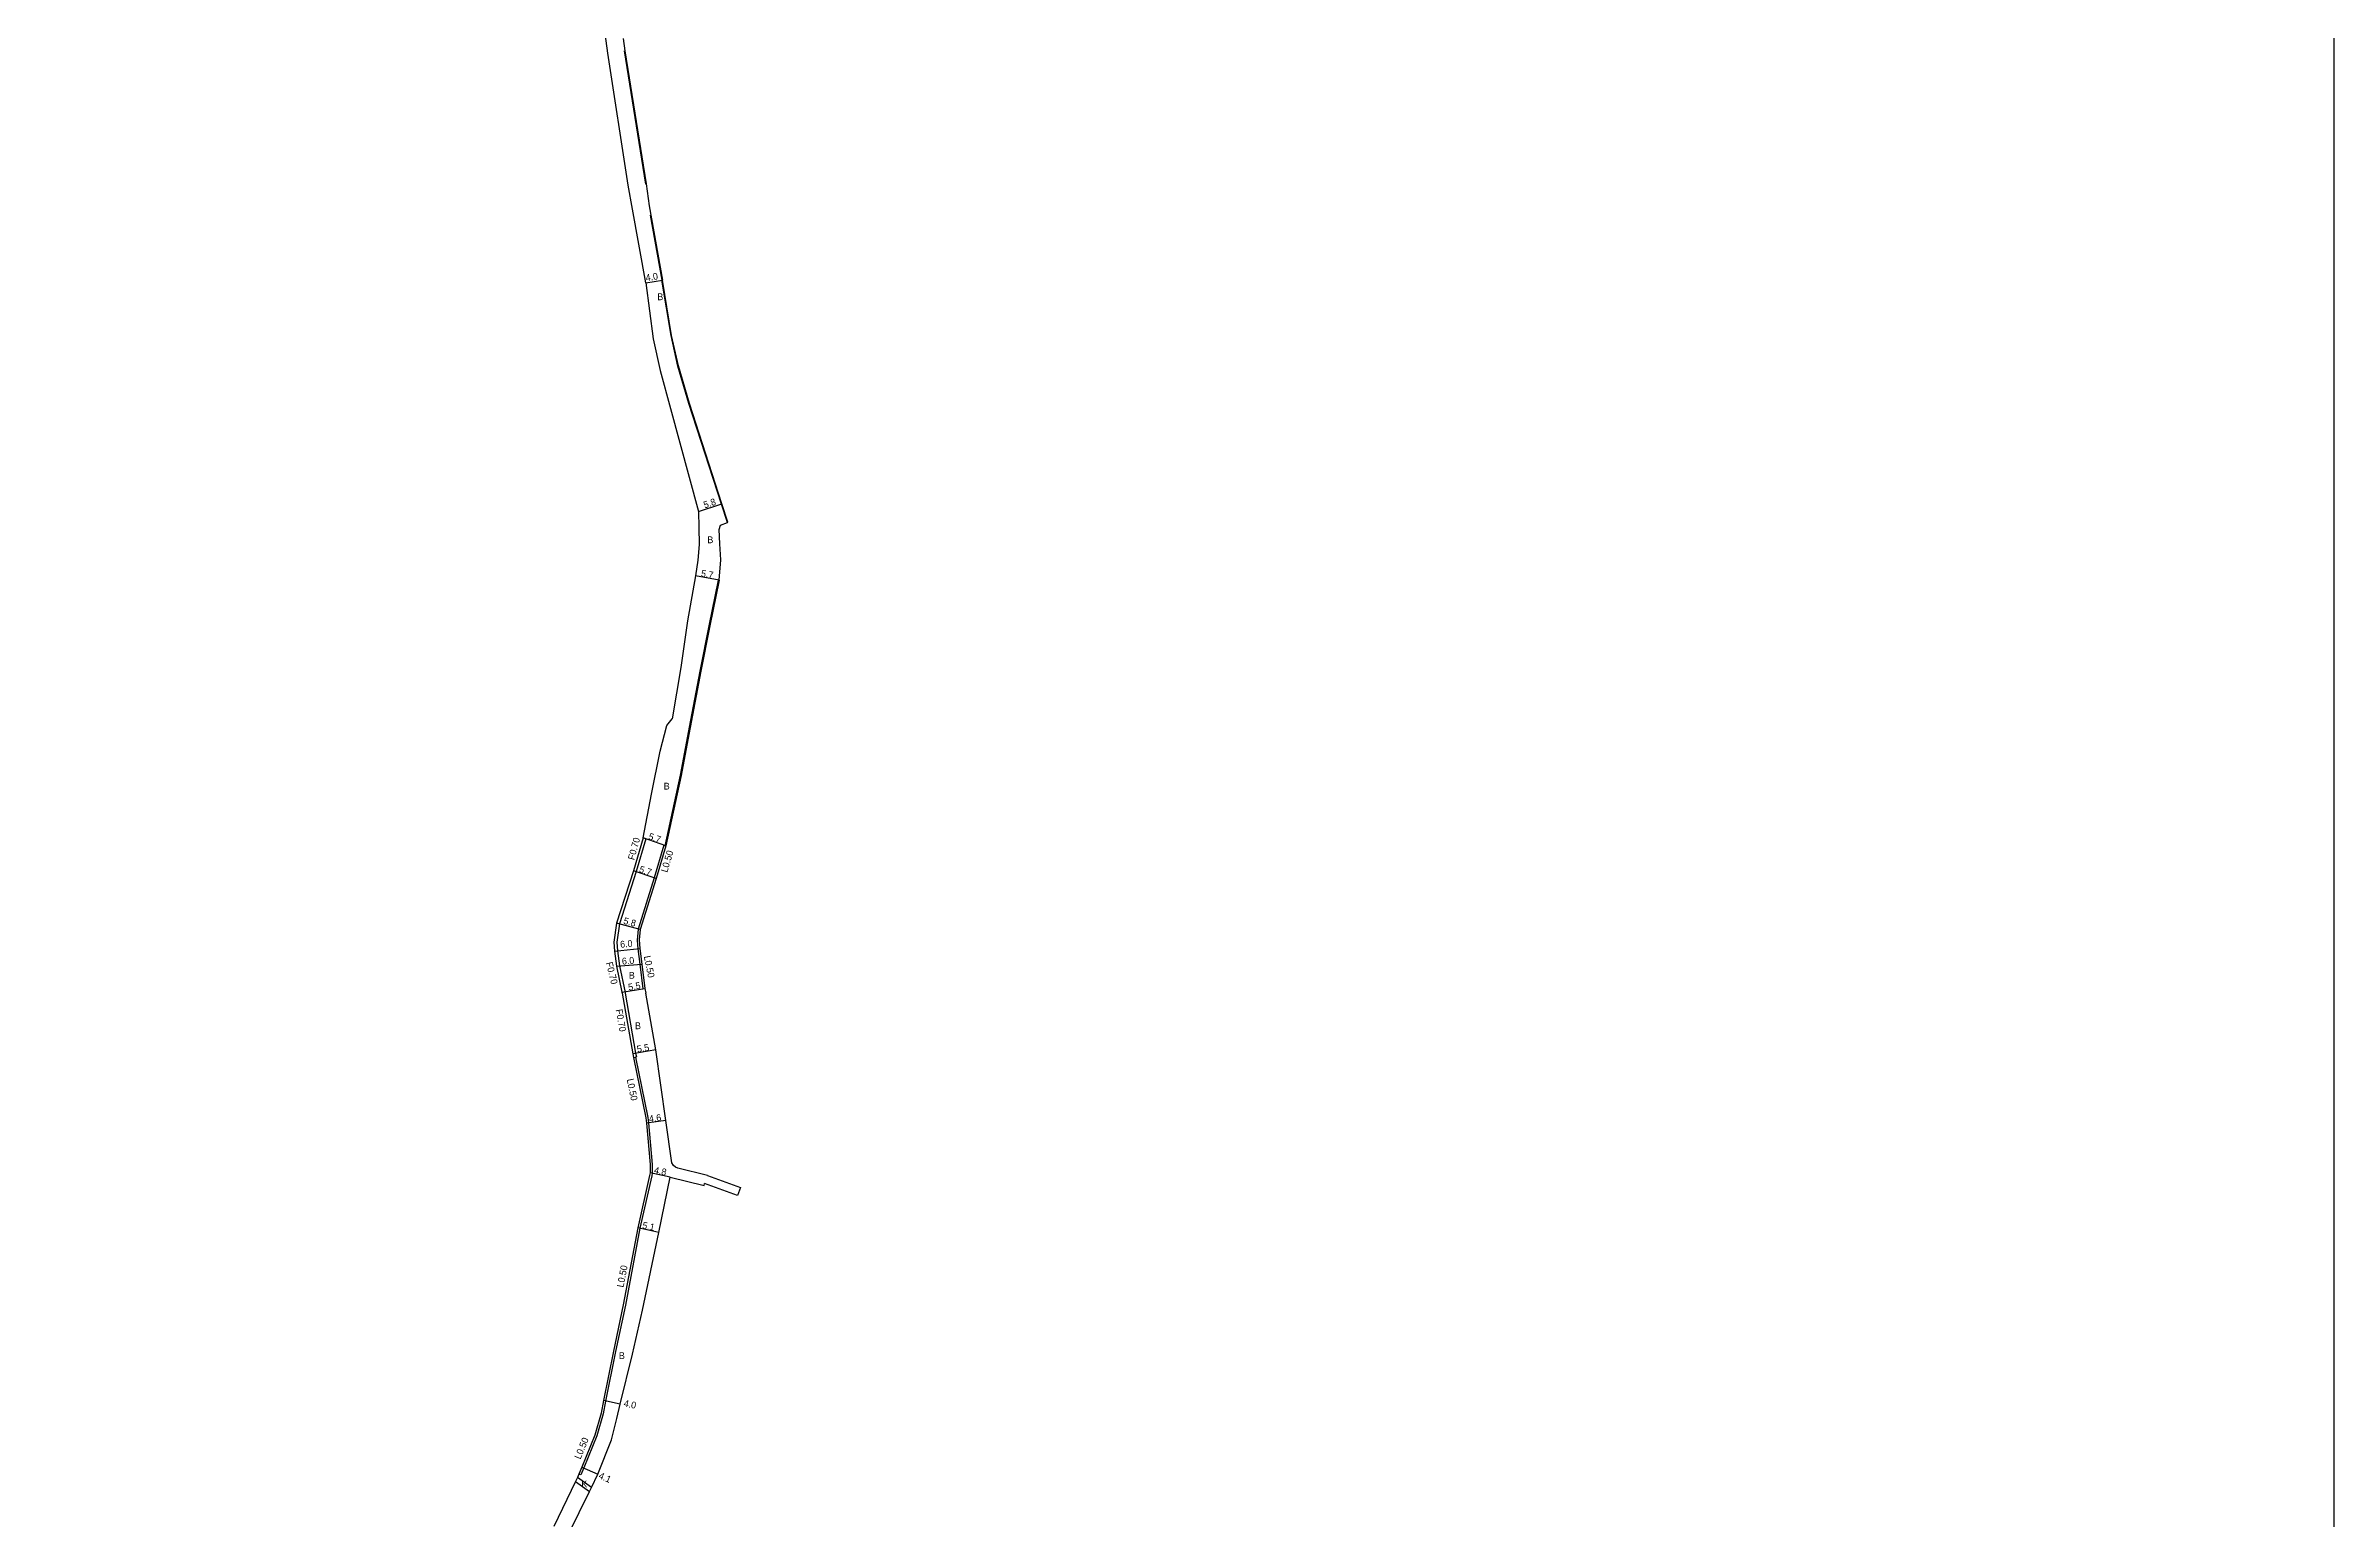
# Model space of a CAD drawing. Header units: metres. Extents: x -18400 to -16000, y -119400 to -117000.
# Drawn here: x -16539 to -16000, y -118570 to -118223 of the extents above; entities that cross this region are included whole.
import ezdxf

# ---------------------------------------------------------------- set-up
doc = ezdxf.new("R2010")
doc.units = ezdxf.units.M
doc.header["$LTSCALE"] = 2.5
for name, color, linetype in [('側溝・桝', 7, 'Continuous'), ('図郭', 7, 'Continuous'), ('幅員', 7, 'Continuous'), ('歩道・分離帯・安全施設', 7, 'Continuous'), ('舗装', 7, 'Continuous'), ('道路', 7, 'Continuous')]:
    doc.layers.add(name, color=color, linetype=linetype)
doc.styles.get("Standard").update_dxf_attribs({"font": ''})
doc.styles.get('Standard').set_extended_font_data('@MS PGothic')

msp = doc.modelspace()

# ---------------------------------------------------------------- linework, layer by layer
at = {"layer": '側溝・桝'}
for points in [[(-16397.77, -118409.81), (-16400.04, -118417.51), (-16403.99, -118429.82), (-16404.62, -118434.13), (-16404.47, -118436.16)], [(-16393.53, -118411.29), (-16395.78, -118418.96), (-16399.57, -118431.06), (-16399.84, -118433.63), (-16399.69, -118435.71), (-16399.21, -118439.36), (-16398.47, -118445.11)], [(-16397.77, -118409.81), (-16398.43, -118409.57)], [(-16393.53, -118411.29), (-16393.05, -118411.46)], [(-16404.47, -118436.16), (-16404, -118439.71), (-16402.68, -118445.96), (-16402.64, -118446.18)], [(-16398.47, -118445.11), (-16397.97, -118445.03)]]:
    msp.add_lwpolyline(points, dxfattribs=at)
at = {"layer": '側溝・桝', "flags": 128}
for points in [[(-16402.64, -118446.18), (-16400.18, -118460.31), (-16400, -118461.18)], [(-16400.2, -118461.22), (-16397.31, -118475.42), (-16397.13, -118476.73), (-16396.27, -118486.51), (-16396.25, -118488.55), (-16396.38, -118489.21), (-16399.18, -118501.55), (-16402.6, -118519.67), (-16404.9, -118530.56), (-16407.24, -118542.25), (-16407.85, -118545.25), (-16409.29, -118550.45), (-16412.41, -118558.01), (-16413.09, -118559.65), (-16413.55, -118559.45)], [(-16400.69, -118461.32), (-16400.2, -118461.22), (-16400, -118461.18)]]:
    msp.add_lwpolyline(points, dxfattribs=at)
at = {"layer": '図郭'}
msp.add_lwpolyline([(-16800, -118800), (-16000, -118800), (-16000, -118200), (-16800, -118200)], close=True, dxfattribs=at)
at = {"layer": '幅員'}
for points in [[(-16397.79, -118278.8), (-16393.85, -118278.15)], [(-16385.34, -118332.7), (-16379.83, -118330.88)], [(-16380.5, -118348.85), (-16386.11, -118347.85)], [(-16393.05, -118411.46), (-16398.43, -118409.57)], [(-16395.3, -118419.1), (-16400.71, -118417.32)], [(-16399.07, -118431.13), (-16404.68, -118429.66)], [(-16405.17, -118436.23), (-16399.19, -118435.66)], [(-16404.69, -118439.83), (-16398.72, -118439.29)], [(-16403.39, -118445.95), (-16397.97, -118445.03)]]:
    msp.add_lwpolyline(points, dxfattribs=at)
at = {"layer": '幅員', "flags": 128}
for points in [[(-16395.44, -118459.53), (-16400.87, -118460.44)], [(-16393.07, -118476.17), (-16397.62, -118476.79)], [(-16392.05, -118489.49), (-16396.75, -118488.5)], [(-16394.68, -118502.53), (-16399.67, -118501.45)], [(-16403.81, -118542.97), (-16407.73, -118542.15)], [(-16412.87, -118557.8), (-16409.12, -118559.47)]]:
    msp.add_lwpolyline(points, dxfattribs=at)
at = {"layer": '歩道・分離帯・安全施設'}
for points in [[(-16402.88, -118224.13), (-16397.84, -118255.53)], [(-16396.73, -118262.84), (-16393.99, -118278.17)], [(-16378.56, -118335.22), (-16379.97, -118330.93), (-16387.64, -118307.25), (-16390.24, -118298.41), (-16391.84, -118291.21), (-16393.99, -118278.17)], [(-16393.2, -118411.41), (-16389.57, -118394.81), (-16387.47, -118383.51), (-16384.97, -118370.29), (-16382.86, -118359.61), (-16380.65, -118348.82)]]:
    msp.add_lwpolyline(points, dxfattribs=at)
at = {"layer": '道路'}
for points in [[(-16397.79, -118278.8), (-16400.9, -118261.4), (-16401.91, -118255.75), (-16406.69, -118224.69), (-16407.09, -118221.76), (-16408.38, -118213.57)], [(-16403.13, -118221.23), (-16402.74, -118224.1)], [(-16402.74, -118224.1), (-16397.69, -118255.5), (-16396.98, -118260.61), (-16393.85, -118278.15)], [(-16397.79, -118278.8), (-16396.01, -118292.02), (-16394.36, -118299.47), (-16391.95, -118308.43), (-16385.34, -118332.7), (-16385.32, -118336.47), (-16385.22, -118340.46), (-16385.53, -118344.12), (-16386.11, -118347.85), (-16387.93, -118358.42), (-16389.54, -118369.45), (-16391.58, -118381.53)], [(-16380.5, -118348.85), (-16380.12, -118344.09), (-16380.35, -118340.31), (-16380.48, -118336.94), (-16380.22, -118335.9), (-16378.56, -118335.22), (-16378.42, -118335.17), (-16379.83, -118330.88), (-16387.5, -118307.21), (-16390.09, -118298.37), (-16391.69, -118291.18), (-16393.85, -118278.15)], [(-16380.5, -118348.85), (-16382.71, -118359.64), (-16384.82, -118370.32), (-16387.32, -118383.54), (-16389.42, -118394.84), (-16393.05, -118411.46)], [(-16398.43, -118409.57), (-16396.42, -118399.29), (-16394.36, -118389.13), (-16392.82, -118383.06), (-16391.58, -118381.53)], [(-16398.43, -118409.57), (-16400.71, -118417.32), (-16404.68, -118429.66), (-16405.32, -118434.11), (-16405.17, -118436.23), (-16404.69, -118439.83), (-16403.39, -118445.95), (-16403.35, -118446.18)], [(-16393.05, -118411.46), (-16395.3, -118419.1), (-16399.07, -118431.13), (-16399.35, -118433.6), (-16399.19, -118435.66), (-16398.72, -118439.29), (-16397.97, -118445.03), (-16397.75, -118446.18)]]:
    msp.add_lwpolyline(points, dxfattribs=at)
at = {"layer": '道路', "flags": 128}
for points in [[(-16403.35, -118446.18), (-16400.87, -118460.44), (-16400.69, -118461.32), (-16397.8, -118475.5), (-16397.62, -118476.79), (-16396.77, -118486.53), (-16396.75, -118488.5), (-16396.87, -118489.1), (-16399.67, -118501.45), (-16403.09, -118519.58), (-16405.39, -118530.47), (-16407.73, -118542.15), (-16408.33, -118545.12), (-16409.76, -118550.27), (-16412.87, -118557.8), (-16413.55, -118559.45), (-16413.9, -118560.29)], [(-16391.64, -118486.1), (-16393.07, -118476.17), (-16395.44, -118459.53), (-16397.75, -118446.18)], [(-16383.28, -118489.08), (-16390.25, -118487.36), (-16390.8, -118487.15), (-16391.28, -118486.75), (-16391.64, -118486.1)], [(-16410.59, -118562.65), (-16409.12, -118559.47), (-16405.89, -118551.36), (-16404.61, -118546.33), (-16403.81, -118542.97), (-16400.95, -118531.22), (-16398.57, -118520.83), (-16394.68, -118502.53), (-16392.05, -118489.49)], [(-16392.05, -118489.49), (-16384.04, -118491.47), (-16383.92, -118490.98)], [(-16376.2, -118493.83), (-16383.92, -118490.98)], [(-16376.2, -118493.83), (-16383.92, -118490.98)], [(-16383.28, -118489.08), (-16375.5, -118491.96)], [(-16383.28, -118489.08), (-16375.5, -118491.96)], [(-16375.5, -118491.96), (-16376.2, -118493.83)], [(-16440.27, -118661.77), (-16441.02, -118662.06), (-16442.18, -118657.29), (-16443.23, -118653.17), (-16443.05, -118651.43), (-16440.46, -118642.3), (-16435.59, -118636.74), (-16432.08, -118627.4), (-16432.89, -118624.03), (-16436.55, -118622.48), (-16436.51, -118619.38), (-16436.37, -118618.6), (-16435.56, -118616.49), (-16434.89, -118614.81), (-16433.22, -118610.67), (-16431.26, -118605.46), (-16424.89, -118592.68), (-16422.1, -118586.86), (-16415.95, -118573.45), (-16411.01, -118563.56), (-16410.59, -118562.65)], [(-16413.9, -118560.29), (-16414.36, -118561.18), (-16419.41, -118571.81)], [(-16413.9, -118560.29), (-16414.36, -118561.18)], [(-16411.01, -118563.56), (-16410.59, -118562.65)]]:
    msp.add_lwpolyline(points, dxfattribs=at)
at = {"layer": '道路'}
msp.add_lwpolyline([(-16411.01, -118563.56), (-16410.59, -118562.65), (-16413.9, -118560.29), (-16414.36, -118561.18)], close=True, dxfattribs=at)

# ---------------------------------------------------------------- texts
at = {"layer": '側溝・桝'}
for s, rotation, p in [('F0.70', 75.0151, (-16400.49, -118414.91)), ('L0.50', 73.6325, (-16392.72, -118417.83)), ('F0.70', 283.9588, (-16407.19, -118439.01)), ('L0.50', 281.1701, (-16398.25, -118437.49)), ('F0.70', 279.9478, (-16404.88, -118450.06)), ('L0.50', 281.4181, (-16402.28, -118466.46)), ('L0.50', 79.2871, (-16403.03, -118515.58)), ('L0.50', 67.5758, (-16413.18, -118556.1))]:
    msp.add_text(s, height=1.6, rotation=rotation, dxfattribs=at).set_placement(p)
at = {"layer": '幅員'}
for s, rotation, p in [('4.0', 9.3843, (-16397.69, -118278.42)), ('5.8', 18.2431, (-16383.88, -118331.95)), ('5.7', 349.9088, (-16384.87, -118347.97)), ('5.7', 340.6934, (-16397.31, -118409.86)), ('5.7', 341.8094, (-16399.49, -118417.61)), ('5.8', 345.3534, (-16403.17, -118429.8)), ('6.0', 5.4684, (-16403.75, -118435.47)), ('6.0', 5.1557, (-16403.34, -118439.45)), ('5.5', 9.6598, (-16401.78, -118445.57)), ('5.5', 9.5984, (-16399.75, -118460.15)), ('4.6', 7.7474, (-16396.94, -118476.59)), ('4.8', 348.0357, (-16395.95, -118488.57)), ('5.1', 347.7756, (-16398.72, -118501.55)), ('4.0', 348.2216, (-16403.09, -118543.51)), ('4.1', 336.002, (-16409.04, -118560.39))]:
    msp.add_text(s, height=1.6, rotation=rotation, dxfattribs=at).set_placement(p)
at = {"layer": '舗装'}
for s, p in [('B', (-16395.05, -118282.88)), ('B', (-16383.26, -118340.14)), ('B', (-16393.55, -118398.18)), ('B', (-16401.78, -118442.75)), ('B', (-16400.31, -118454.64)), ('B', (-16404.11, -118532.35)), ('K', (-16412.96, -118562.62))]:
    msp.add_text(s, height=1.6, dxfattribs=at).set_placement(p)

doc.saveas('drawing.dxf')
